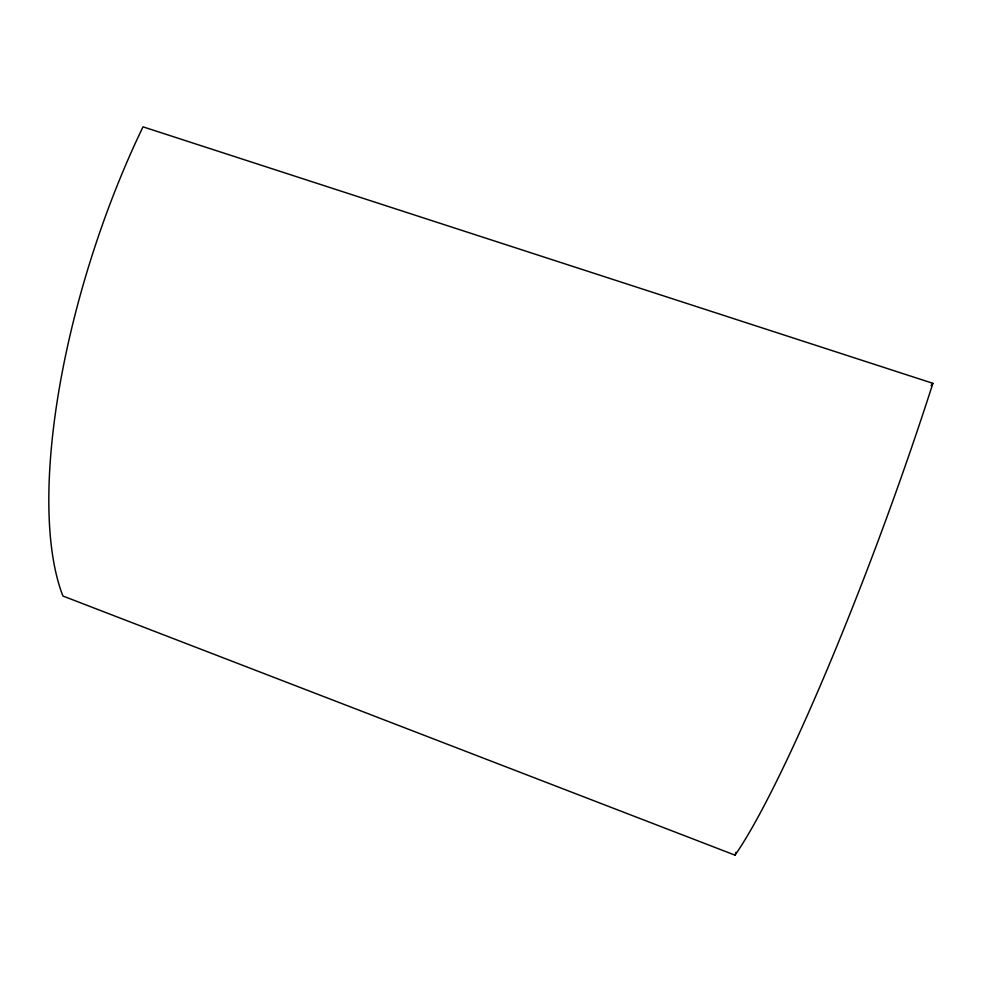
<?xml version="1.0" encoding="UTF-8"?>
<svg xmlns="http://www.w3.org/2000/svg" width="982" height="982" viewBox="0 0 982 982"><rect width="100%" height="100%" fill="white"/><g stroke="black" fill="none" stroke-linecap="round" stroke-linejoin="round"><path stroke-width="1.47" d="M735.052 855.162A391.818 41.195 -69.8 0 0 932.9 383.336L143.016 126.838A363.905 125.635 -72.2 0 0 62.909 596.013L735.052 855.162L735.997 852.266M931.12 385.644L932.9 383.336"/></g></svg>
